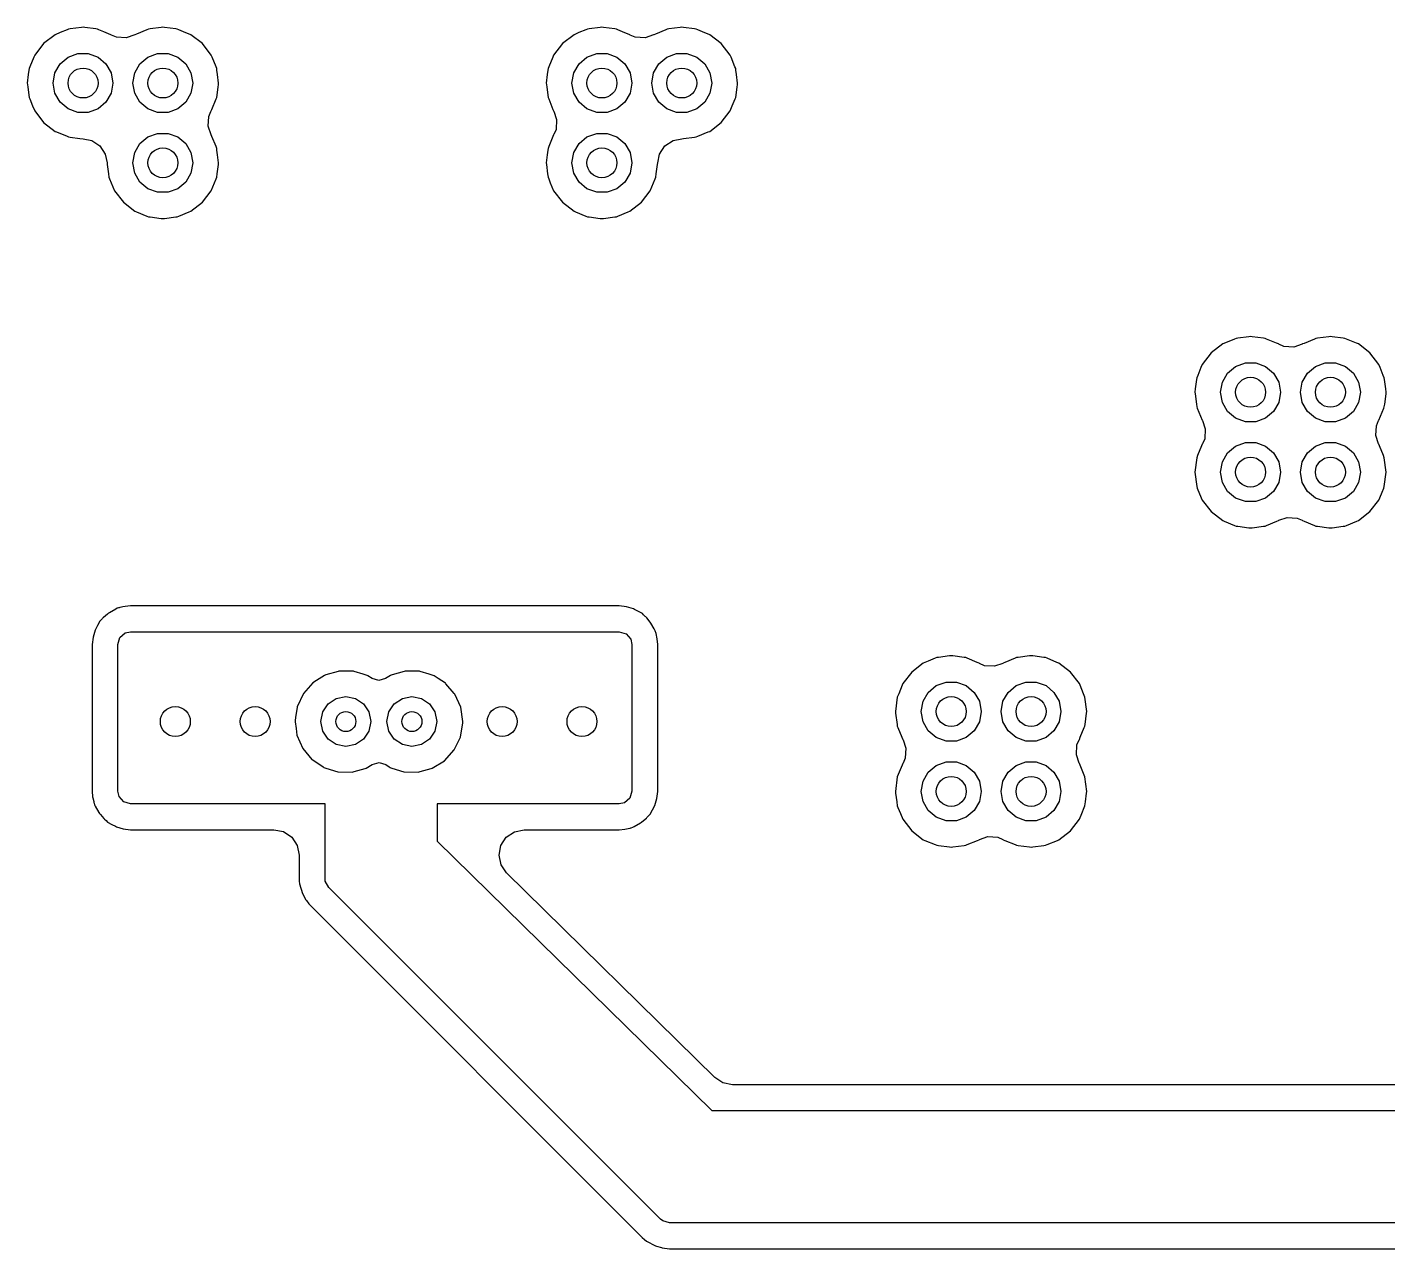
# Model space of a CAD drawing. Extents: x 0.99 to 4.24, y -7.27 to -4.02.
# Drawn here: x 1.86 to 2.397, y -5.129 to -4.647 of the extents above; entities that cross this region are included whole.
import ezdxf

# ---------------------------------------------------------------- set-up
doc = ezdxf.new("R2010")
doc.units = 0
doc.header["$MEASUREMENT"] = 0
doc.layers.add('BLACK', color=7, linetype='CONTINUOUS')

msp = doc.modelspace()

# ---------------------------------------------------------------- linework, layer by layer
at = {"layer": 'BLACK', "linetype": 'CONTINUOUS'}
for p, q in [((1.87559, -4.64827), (1.87283, -4.64942)), ((1.87619, -4.64802), (1.87559, -4.64827)), ((1.87559, -4.64827), (1.87559, -4.64827)), ((1.87684, -4.64794), (1.87619, -4.64802)), ((1.88124, -4.64736), (1.87684, -4.64794)), ((1.87684, -4.64794), (1.87684, -4.64794)), ((1.88189, -4.64727), (1.88124, -4.64736)), ((1.88254, -4.64736), (1.88189, -4.64727)), ((1.88694, -4.64794), (1.88254, -4.64736)), ((1.88759, -4.64802), (1.88694, -4.64794)), ((1.88694, -4.64794), (1.88694, -4.64794)), ((1.88819, -4.64827), (1.88759, -4.64802)), ((1.89005, -4.64904), (1.88819, -4.64827)), ((1.88819, -4.64827), (1.88819, -4.64827)), ((1.90708, -4.64827), (1.90298, -4.64997)), ((1.90769, -4.64802), (1.90708, -4.64827)), ((1.90708, -4.64827), (1.90708, -4.64827)), ((1.90833, -4.64794), (1.90769, -4.64802)), ((1.91274, -4.64736), (1.90833, -4.64794)), ((1.90833, -4.64794), (1.90833, -4.64794)), ((1.91339, -4.64727), (1.91274, -4.64736)), ((1.91403, -4.64736), (1.91339, -4.64727)), ((1.91844, -4.64794), (1.91403, -4.64736)), ((1.91908, -4.64802), (1.91844, -4.64794)), ((1.91844, -4.64794), (1.91844, -4.64794)), ((1.91969, -4.64827), (1.91908, -4.64802)), ((1.92155, -4.64904), (1.91969, -4.64827)), ((1.91969, -4.64827), (1.91969, -4.64827)), ((2.08031, -4.64827), (2.07755, -4.64942)), ((2.08092, -4.64802), (2.08031, -4.64827)), ((2.08031, -4.64827), (2.08031, -4.64827)), ((2.08156, -4.64794), (2.08092, -4.64802)), ((2.08597, -4.64736), (2.08156, -4.64794)), ((2.08156, -4.64794), (2.08156, -4.64794)), ((2.08661, -4.64727), (2.08597, -4.64736)), ((2.08726, -4.64736), (2.08661, -4.64727)), ((2.09167, -4.64794), (2.08726, -4.64736)), ((2.09231, -4.64802), (2.09167, -4.64794)), ((2.09167, -4.64794), (2.09167, -4.64794)), ((2.09292, -4.64827), (2.09231, -4.64802)), ((2.09478, -4.64904), (2.09292, -4.64827)), ((2.09292, -4.64827), (2.09292, -4.64827)), ((2.11181, -4.64827), (2.1077, -4.64997)), ((2.11241, -4.64802), (2.11181, -4.64827)), ((2.11181, -4.64827), (2.11181, -4.64827)), ((2.11306, -4.64794), (2.11241, -4.64802)), ((2.11746, -4.64736), (2.11306, -4.64794)), ((2.11306, -4.64794), (2.11306, -4.64794)), ((2.11811, -4.64727), (2.11746, -4.64736)), ((2.11876, -4.64736), (2.11811, -4.64727)), ((2.12316, -4.64794), (2.11876, -4.64736)), ((2.12381, -4.64802), (2.12316, -4.64794)), ((2.12316, -4.64794), (2.12316, -4.64794)), ((2.12441, -4.64827), (2.12381, -4.64802)), ((2.12627, -4.64904), (2.12441, -4.64827)), ((2.12441, -4.64827), (2.12441, -4.64827)), ((1.86632, -4.65372), (1.86282, -4.65828)), ((1.87088, -4.65022), (1.86632, -4.65372)), ((1.87283, -4.64942), (1.87088, -4.65022)), ((1.8929, -4.65022), (1.89005, -4.64904)), ((1.89307, -4.65035), (1.8929, -4.65022)), ((1.89506, -4.65118), (1.89307, -4.65035)), ((1.89894, -4.65143), (1.89506, -4.65118)), ((1.90228, -4.6503), (1.89894, -4.65143)), ((1.90238, -4.65022), (1.90228, -4.6503)), ((1.90298, -4.64997), (1.90238, -4.65022)), ((1.9244, -4.65022), (1.92155, -4.64904)), ((1.92896, -4.65372), (1.9244, -4.65022)), ((1.93245, -4.65828), (1.92896, -4.65372)), ((2.07104, -4.65372), (2.06755, -4.65828)), ((2.0756, -4.65022), (2.07104, -4.65372)), ((2.07755, -4.64942), (2.0756, -4.65022)), ((2.09762, -4.65022), (2.09478, -4.64904)), ((2.09779, -4.65035), (2.09762, -4.65022)), ((2.09978, -4.65118), (2.09779, -4.65035)), ((2.10366, -4.65143), (2.09978, -4.65118)), ((2.10701, -4.6503), (2.10366, -4.65143)), ((2.1071, -4.65022), (2.10701, -4.6503)), ((2.1077, -4.64997), (2.1071, -4.65022)), ((2.12912, -4.65022), (2.12627, -4.64904)), ((2.13368, -4.65372), (2.12912, -4.65022)), ((2.13718, -4.65828), (2.13368, -4.65372)), ((1.86247, -4.65913), (1.86091, -4.66289)), ((1.86282, -4.65828), (1.86247, -4.65913)), ((1.87284, -4.6617), (1.87598, -4.65906)), ((1.87598, -4.65906), (1.87984, -4.65766)), ((1.87984, -4.65766), (1.88394, -4.65766)), ((1.88394, -4.65766), (1.8878, -4.65906)), ((1.8878, -4.65906), (1.89094, -4.6617)), ((1.90434, -4.6617), (1.90748, -4.65906)), ((1.90748, -4.65906), (1.91133, -4.65766)), ((1.91133, -4.65766), (1.91544, -4.65766)), ((1.91544, -4.65766), (1.91929, -4.65906)), ((1.91929, -4.65906), (1.92243, -4.6617)), ((1.93281, -4.65913), (1.93245, -4.65828)), ((1.93436, -4.66289), (1.93281, -4.65913)), ((2.06719, -4.65913), (2.06564, -4.66289)), ((2.06755, -4.65828), (2.06719, -4.65913)), ((2.07757, -4.6617), (2.08071, -4.65906)), ((2.08071, -4.65906), (2.08456, -4.65766)), ((2.08456, -4.65766), (2.08867, -4.65766)), ((2.08867, -4.65766), (2.09252, -4.65906)), ((2.09252, -4.65906), (2.09566, -4.6617)), ((2.10906, -4.6617), (2.1122, -4.65906)), ((2.1122, -4.65906), (2.11606, -4.65766)), ((2.11606, -4.65766), (2.12016, -4.65766)), ((2.12016, -4.65766), (2.12402, -4.65906)), ((2.12402, -4.65906), (2.12716, -4.6617)), ((2.13753, -4.65913), (2.13718, -4.65828)), ((2.13909, -4.66289), (2.13753, -4.65913)), ((1.86054, -4.66424), (1.86031, -4.66598)), ((1.86062, -4.66359), (1.86054, -4.66424)), ((1.86054, -4.66424), (1.86054, -4.66424)), ((1.86091, -4.66289), (1.86062, -4.66359)), ((1.87079, -4.66525), (1.87284, -4.6617)), ((1.89094, -4.6617), (1.89299, -4.66525)), ((1.90229, -4.66525), (1.90434, -4.6617)), ((1.92243, -4.6617), (1.92448, -4.66525)), ((1.93465, -4.66359), (1.93436, -4.66289)), ((1.93474, -4.66424), (1.93465, -4.66359)), ((1.93497, -4.66598), (1.93474, -4.66424)), ((1.93474, -4.66424), (1.93474, -4.66424)), ((2.06526, -4.66424), (2.06503, -4.66598)), ((2.06535, -4.66359), (2.06526, -4.66424)), ((2.06526, -4.66424), (2.06526, -4.66424)), ((2.06564, -4.66289), (2.06535, -4.66359)), ((2.07552, -4.66525), (2.07757, -4.6617)), ((2.09566, -4.6617), (2.09771, -4.66525)), ((2.10701, -4.66525), (2.10906, -4.6617)), ((2.12716, -4.6617), (2.12921, -4.66525)), ((2.13938, -4.66359), (2.13909, -4.66289)), ((2.13946, -4.66424), (2.13938, -4.66359)), ((2.13969, -4.66598), (2.13946, -4.66424)), ((2.13946, -4.66424), (2.13946, -4.66424)), ((1.86031, -4.66598), (1.85987, -4.66929)), ((1.85987, -4.66929), (1.85996, -4.66994)), ((1.85996, -4.66994), (1.86009, -4.67094)), ((1.87008, -4.66929), (1.87079, -4.66525)), ((1.87079, -4.67333), (1.87008, -4.66929)), ((1.89299, -4.66525), (1.8937, -4.66929)), ((1.8937, -4.66929), (1.89299, -4.67333)), ((1.90157, -4.66929), (1.90229, -4.66525)), ((1.90229, -4.67333), (1.90157, -4.66929)), ((1.92448, -4.66525), (1.9252, -4.66929)), ((1.9252, -4.66929), (1.92448, -4.67333)), ((1.9354, -4.66929), (1.93497, -4.66598)), ((1.93519, -4.67094), (1.93532, -4.66994)), ((1.93532, -4.66994), (1.9354, -4.66929)), ((2.06503, -4.66598), (2.0646, -4.66929)), ((2.0646, -4.66929), (2.06468, -4.66994)), ((2.06468, -4.66994), (2.06481, -4.67094)), ((2.0748, -4.66929), (2.07552, -4.66525)), ((2.07552, -4.67333), (2.0748, -4.66929)), ((2.09771, -4.66525), (2.09843, -4.66929)), ((2.09843, -4.66929), (2.09771, -4.67333)), ((2.1063, -4.66929), (2.10701, -4.66525)), ((2.10701, -4.67333), (2.1063, -4.66929)), ((2.12921, -4.66525), (2.12992, -4.66929)), ((2.12992, -4.66929), (2.12921, -4.67333)), ((2.14013, -4.66929), (2.13969, -4.66598)), ((2.13991, -4.67094), (2.14004, -4.66994)), ((2.14004, -4.66994), (2.14013, -4.66929)), ((1.86009, -4.67094), (1.86062, -4.67499)), ((1.86062, -4.67499), (1.86087, -4.67559)), ((1.87284, -4.67688), (1.87079, -4.67333)), ((1.89299, -4.67333), (1.89094, -4.67688)), ((1.90434, -4.67688), (1.90229, -4.67333)), ((1.92448, -4.67333), (1.92243, -4.67688)), ((1.9344, -4.67559), (1.93465, -4.67499)), ((1.93465, -4.67499), (1.93519, -4.67094)), ((2.06481, -4.67094), (2.06535, -4.67499)), ((2.06535, -4.67499), (2.0656, -4.67559)), ((2.07757, -4.67688), (2.07552, -4.67333)), ((2.09771, -4.67333), (2.09566, -4.67688)), ((2.10906, -4.67688), (2.10701, -4.67333)), ((2.12921, -4.67333), (2.12716, -4.67688)), ((2.13913, -4.67559), (2.13938, -4.67499)), ((2.13938, -4.67499), (2.13991, -4.67094)), ((1.86087, -4.67559), (1.86087, -4.67559)), ((1.86087, -4.67559), (1.86201, -4.67835)), ((1.86201, -4.67835), (1.86282, -4.6803)), ((1.86282, -4.6803), (1.86632, -4.68486)), ((1.87598, -4.67952), (1.87284, -4.67688)), ((1.87984, -4.68092), (1.87598, -4.67952)), ((1.8878, -4.67952), (1.88394, -4.68092)), ((1.89094, -4.67688), (1.8878, -4.67952)), ((1.90748, -4.67952), (1.90434, -4.67688)), ((1.91133, -4.68092), (1.90748, -4.67952)), ((1.91929, -4.67952), (1.91544, -4.68092)), ((1.92243, -4.67688), (1.91929, -4.67952)), ((1.9315, -4.68246), (1.93233, -4.68047)), ((1.93233, -4.68047), (1.93245, -4.6803)), ((1.93245, -4.6803), (1.9327, -4.6797)), ((1.9327, -4.6797), (1.9344, -4.67559)), ((1.9344, -4.67559), (1.9344, -4.67559)), ((2.0656, -4.67559), (2.0656, -4.67559)), ((2.0656, -4.67559), (2.0673, -4.6797)), ((2.0673, -4.6797), (2.06755, -4.6803)), ((2.06755, -4.6803), (2.06762, -4.6804)), ((2.06762, -4.6804), (2.06875, -4.68374)), ((2.08071, -4.67952), (2.07757, -4.67688)), ((2.08456, -4.68092), (2.08071, -4.67952)), ((2.09252, -4.67952), (2.08867, -4.68092)), ((2.09566, -4.67688), (2.09252, -4.67952)), ((2.1122, -4.67952), (2.10906, -4.67688)), ((2.11606, -4.68092), (2.1122, -4.67952)), ((2.12402, -4.67952), (2.12016, -4.68092)), ((2.12716, -4.67688), (2.12402, -4.67952)), ((2.13368, -4.68486), (2.13718, -4.6803)), ((2.13718, -4.6803), (2.13799, -4.67835)), ((2.13799, -4.67835), (2.13913, -4.67559)), ((2.13913, -4.67559), (2.13913, -4.67559)), ((1.86632, -4.68486), (1.87088, -4.68836)), ((1.88394, -4.68092), (1.87984, -4.68092)), ((1.91544, -4.68092), (1.91133, -4.68092)), ((1.93125, -4.68634), (1.9315, -4.68246)), ((2.06875, -4.68374), (2.0685, -4.68762)), ((2.08867, -4.68092), (2.08456, -4.68092)), ((2.12016, -4.68092), (2.11606, -4.68092)), ((2.12912, -4.68836), (2.13368, -4.68486)), ((1.87088, -4.68836), (1.87148, -4.68861)), ((1.87148, -4.68861), (1.87559, -4.69031)), ((1.87559, -4.69031), (1.87559, -4.69031)), ((1.87559, -4.69031), (1.87619, -4.69056)), ((1.87619, -4.69056), (1.87684, -4.69065)), ((1.87684, -4.69065), (1.87684, -4.69065)), ((1.87684, -4.69065), (1.88061, -4.69114)), ((1.88061, -4.69114), (1.88189, -4.69131)), ((1.88189, -4.69131), (1.88191, -4.69131)), ((1.88191, -4.69131), (1.8853, -4.69198)), ((1.90434, -4.6932), (1.90748, -4.69056)), ((1.90748, -4.69056), (1.91133, -4.68916)), ((1.91133, -4.68916), (1.91544, -4.68916)), ((1.91544, -4.68916), (1.91929, -4.69056)), ((1.91929, -4.69056), (1.92243, -4.6932)), ((1.93238, -4.68968), (1.93125, -4.68634)), ((1.93245, -4.68978), (1.93238, -4.68968)), ((1.9327, -4.69038), (1.93245, -4.68978)), ((1.93436, -4.69437), (1.9327, -4.69038)), ((1.9327, -4.69038), (1.9327, -4.69038)), ((2.0673, -4.69038), (2.06564, -4.69437)), ((2.06755, -4.68978), (2.0673, -4.69038)), ((2.0673, -4.69038), (2.0673, -4.69038)), ((2.06767, -4.68961), (2.06755, -4.68978)), ((2.0685, -4.68762), (2.06767, -4.68961)), ((2.07757, -4.6932), (2.08071, -4.69056)), ((2.08071, -4.69056), (2.08456, -4.68916)), ((2.08456, -4.68916), (2.08867, -4.68916)), ((2.08867, -4.68916), (2.09252, -4.69056)), ((2.09252, -4.69056), (2.09566, -4.6932)), ((2.1147, -4.69198), (2.11809, -4.69131)), ((2.11809, -4.69131), (2.11811, -4.69131)), ((2.11811, -4.69131), (2.11876, -4.69123)), ((2.11876, -4.69123), (2.12316, -4.69065)), ((2.12316, -4.69065), (2.12381, -4.69056)), ((2.12316, -4.69065), (2.12316, -4.69065)), ((2.12381, -4.69056), (2.12441, -4.69031)), ((2.12441, -4.69031), (2.12852, -4.68861)), ((2.12441, -4.69031), (2.12441, -4.69031)), ((2.12852, -4.68861), (2.12912, -4.68836)), ((1.8853, -4.69198), (1.88853, -4.69414)), ((1.88853, -4.69414), (1.89069, -4.69737)), ((1.90157, -4.70079), (1.90229, -4.69675)), ((1.90229, -4.69675), (1.90434, -4.6932)), ((1.92243, -4.6932), (1.92448, -4.69675)), ((1.92448, -4.69675), (1.9252, -4.70079)), ((1.93465, -4.69509), (1.93436, -4.69437)), ((1.93474, -4.69574), (1.93465, -4.69509)), ((1.93474, -4.69574), (1.93474, -4.69574)), ((1.93499, -4.69765), (1.93474, -4.69574)), ((2.06526, -4.69574), (2.06501, -4.69765)), ((2.06535, -4.69509), (2.06526, -4.69574)), ((2.06526, -4.69574), (2.06526, -4.69574)), ((2.06564, -4.69437), (2.06535, -4.69509)), ((2.0748, -4.70079), (2.07552, -4.69675)), ((2.07552, -4.69675), (2.07757, -4.6932)), ((2.09566, -4.6932), (2.09771, -4.69675)), ((2.09771, -4.69675), (2.09843, -4.70079)), ((2.10931, -4.69737), (2.11147, -4.69414)), ((2.11147, -4.69414), (2.1147, -4.69198)), ((1.89069, -4.69737), (1.89137, -4.70077)), ((1.89137, -4.70077), (1.89137, -4.70079)), ((1.89137, -4.70079), (1.89145, -4.70143)), ((1.89145, -4.70143), (1.89194, -4.70511)), ((1.90229, -4.70483), (1.90157, -4.70079)), ((1.9252, -4.70079), (1.92448, -4.70483)), ((1.93484, -4.70511), (1.93532, -4.70143)), ((1.9354, -4.70079), (1.93499, -4.69765)), ((1.93532, -4.70143), (1.9354, -4.70079)), ((2.06501, -4.69765), (2.0646, -4.70079)), ((2.0646, -4.70079), (2.06468, -4.70143)), ((2.06468, -4.70143), (2.06516, -4.70511)), ((2.07552, -4.70483), (2.0748, -4.70079)), ((2.09843, -4.70079), (2.09771, -4.70483)), ((2.10806, -4.70511), (2.10855, -4.70143)), ((2.10855, -4.70143), (2.10863, -4.70079)), ((2.10863, -4.70077), (2.10931, -4.69737)), ((2.10863, -4.70079), (2.10863, -4.70077)), ((1.89194, -4.70511), (1.89212, -4.70649)), ((1.89212, -4.70649), (1.89237, -4.70709)), ((1.89237, -4.70709), (1.89237, -4.70709)), ((1.89237, -4.70709), (1.89302, -4.70866)), ((1.90434, -4.70838), (1.90229, -4.70483)), ((1.92448, -4.70483), (1.92243, -4.70838)), ((1.93375, -4.70866), (1.9344, -4.70709)), ((1.9344, -4.70709), (1.93465, -4.70649)), ((1.9344, -4.70709), (1.9344, -4.70709)), ((1.93465, -4.70649), (1.93484, -4.70511)), ((2.06516, -4.70511), (2.06535, -4.70649)), ((2.06535, -4.70649), (2.0656, -4.70709)), ((2.0656, -4.70709), (2.0656, -4.70709)), ((2.0656, -4.70709), (2.06625, -4.70866)), ((2.07757, -4.70838), (2.07552, -4.70483)), ((2.09771, -4.70483), (2.09566, -4.70838)), ((2.10698, -4.70866), (2.10763, -4.70709)), ((2.10763, -4.70709), (2.10788, -4.70649)), ((2.10763, -4.70709), (2.10763, -4.70709)), ((2.10788, -4.70649), (2.10806, -4.70511)), ((1.89302, -4.70866), (1.89432, -4.7118)), ((1.89432, -4.7118), (1.89782, -4.71636)), ((1.90748, -4.71102), (1.90434, -4.70838)), ((1.91133, -4.71242), (1.90748, -4.71102)), ((1.91544, -4.71242), (1.91133, -4.71242)), ((1.91929, -4.71102), (1.91544, -4.71242)), ((1.92243, -4.70838), (1.91929, -4.71102)), ((1.92896, -4.71636), (1.93245, -4.7118)), ((1.93245, -4.7118), (1.93375, -4.70866)), ((2.06625, -4.70866), (2.06755, -4.7118)), ((2.06755, -4.7118), (2.07104, -4.71636)), ((2.08071, -4.71102), (2.07757, -4.70838)), ((2.08456, -4.71242), (2.08071, -4.71102)), ((2.08867, -4.71242), (2.08456, -4.71242)), ((2.09252, -4.71102), (2.08867, -4.71242)), ((2.09566, -4.70838), (2.09252, -4.71102)), ((2.10218, -4.71636), (2.10568, -4.7118)), ((2.10568, -4.7118), (2.10698, -4.70866)), ((1.89782, -4.71636), (1.90238, -4.71986)), ((1.9244, -4.71986), (1.92896, -4.71636)), ((2.07104, -4.71636), (2.0756, -4.71986)), ((2.09762, -4.71986), (2.10218, -4.71636)), ((1.90238, -4.71986), (1.90298, -4.72011)), ((1.90298, -4.72011), (1.90708, -4.72181)), ((1.90708, -4.72181), (1.90708, -4.72181)), ((1.90708, -4.72181), (1.90769, -4.72206)), ((1.90769, -4.72206), (1.90833, -4.72214)), ((1.90833, -4.72214), (1.90833, -4.72214)), ((1.90833, -4.72214), (1.91274, -4.72272)), ((1.91274, -4.72272), (1.91339, -4.72281)), ((1.91339, -4.72281), (1.91403, -4.72272)), ((1.91403, -4.72272), (1.91844, -4.72214)), ((1.91844, -4.72214), (1.91908, -4.72206)), ((1.91844, -4.72214), (1.91844, -4.72214)), ((1.91908, -4.72206), (1.91969, -4.72181)), ((1.91969, -4.72181), (1.92379, -4.72011)), ((1.91969, -4.72181), (1.91969, -4.72181)), ((1.92379, -4.72011), (1.9244, -4.71986)), ((2.0756, -4.71986), (2.07621, -4.72011)), ((2.07621, -4.72011), (2.08031, -4.72181)), ((2.08031, -4.72181), (2.08031, -4.72181)), ((2.08031, -4.72181), (2.08092, -4.72206)), ((2.08092, -4.72206), (2.08156, -4.72214)), ((2.08156, -4.72214), (2.08156, -4.72214)), ((2.08156, -4.72214), (2.08597, -4.72272)), ((2.08597, -4.72272), (2.08661, -4.72281)), ((2.08661, -4.72281), (2.08726, -4.72272)), ((2.08726, -4.72272), (2.09167, -4.72214)), ((2.09167, -4.72214), (2.09231, -4.72206)), ((2.09167, -4.72214), (2.09167, -4.72214)), ((2.09231, -4.72206), (2.09292, -4.72181)), ((2.09292, -4.72181), (2.09702, -4.72011)), ((2.09292, -4.72181), (2.09292, -4.72181)), ((2.09702, -4.72011), (2.09762, -4.71986)), ((2.33526, -4.77072), (2.33151, -4.77227)), ((2.33622, -4.77032), (2.33526, -4.77072)), ((2.33682, -4.77007), (2.33622, -4.77032)), ((2.33622, -4.77032), (2.33622, -4.77032)), ((2.33747, -4.76998), (2.33682, -4.77007)), ((2.34187, -4.7694), (2.33747, -4.76998)), ((2.33747, -4.76998), (2.33747, -4.76998)), ((2.34252, -4.76932), (2.34187, -4.7694)), ((2.34317, -4.7694), (2.34252, -4.76932)), ((2.34757, -4.76998), (2.34317, -4.7694)), ((2.34822, -4.77007), (2.34757, -4.76998)), ((2.34757, -4.76998), (2.34757, -4.76998)), ((2.34882, -4.77032), (2.34822, -4.77007)), ((2.3528, -4.77197), (2.34882, -4.77032)), ((2.34882, -4.77032), (2.34882, -4.77032)), ((2.36771, -4.77032), (2.36361, -4.77202)), ((2.36832, -4.77007), (2.36771, -4.77032)), ((2.36771, -4.77032), (2.36771, -4.77032)), ((2.36896, -4.76998), (2.36832, -4.77007)), ((2.37337, -4.7694), (2.36896, -4.76998)), ((2.36896, -4.76998), (2.36896, -4.76998)), ((2.37402, -4.76932), (2.37337, -4.7694)), ((2.37466, -4.7694), (2.37402, -4.76932)), ((2.37907, -4.76998), (2.37466, -4.7694)), ((2.37971, -4.77007), (2.37907, -4.76998)), ((2.37907, -4.76998), (2.37907, -4.76998)), ((2.38032, -4.77032), (2.37971, -4.77007)), ((2.3843, -4.77197), (2.38032, -4.77032)), ((2.38032, -4.77032), (2.38032, -4.77032)), ((2.32695, -4.77577), (2.32345, -4.78033)), ((2.33151, -4.77227), (2.32695, -4.77577)), ((2.35353, -4.77227), (2.3528, -4.77197)), ((2.3537, -4.7724), (2.35353, -4.77227)), ((2.35569, -4.77322), (2.3537, -4.7724)), ((2.35957, -4.77348), (2.35569, -4.77322)), ((2.36291, -4.77234), (2.35957, -4.77348)), ((2.36301, -4.77227), (2.36291, -4.77234)), ((2.36361, -4.77202), (2.36301, -4.77227)), ((2.38503, -4.77227), (2.3843, -4.77197)), ((2.38959, -4.77577), (2.38503, -4.77227)), ((2.39308, -4.78033), (2.38959, -4.77577)), ((2.32293, -4.78159), (2.32165, -4.78467)), ((2.32345, -4.78033), (2.32293, -4.78159)), ((2.33347, -4.78375), (2.33661, -4.78111)), ((2.33661, -4.78111), (2.34047, -4.77971)), ((2.34047, -4.77971), (2.34457, -4.77971)), ((2.34457, -4.77971), (2.34843, -4.78111)), ((2.34843, -4.78111), (2.35157, -4.78375)), ((2.36497, -4.78375), (2.36811, -4.78111)), ((2.36811, -4.78111), (2.37196, -4.77971)), ((2.37196, -4.77971), (2.37607, -4.77971)), ((2.37607, -4.77971), (2.37992, -4.78111)), ((2.37992, -4.78111), (2.38306, -4.78375)), ((2.39361, -4.78159), (2.39308, -4.78033)), ((2.39488, -4.78467), (2.39361, -4.78159)), ((2.32117, -4.78629), (2.32068, -4.79)), ((2.32125, -4.78564), (2.32117, -4.78629)), ((2.32117, -4.78629), (2.32117, -4.78629)), ((2.32165, -4.78467), (2.32125, -4.78564)), ((2.33071, -4.79134), (2.33142, -4.7873)), ((2.33142, -4.7873), (2.33347, -4.78375)), ((2.35157, -4.78375), (2.35362, -4.7873)), ((2.35362, -4.7873), (2.35433, -4.79134)), ((2.3622, -4.79134), (2.36292, -4.7873)), ((2.36292, -4.7873), (2.36497, -4.78375)), ((2.38306, -4.78375), (2.38511, -4.7873)), ((2.38511, -4.7873), (2.38583, -4.79134)), ((2.39528, -4.78564), (2.39488, -4.78467)), ((2.39537, -4.78629), (2.39528, -4.78564)), ((2.39586, -4.79), (2.39537, -4.78629)), ((2.39537, -4.78629), (2.39537, -4.78629)), ((2.32068, -4.79), (2.3205, -4.79134)), ((2.3205, -4.79134), (2.32059, -4.79199)), ((2.32059, -4.79199), (2.32112, -4.79604)), ((2.33142, -4.79538), (2.33071, -4.79134)), ((2.35433, -4.79134), (2.35362, -4.79538)), ((2.36292, -4.79538), (2.3622, -4.79134)), ((2.38583, -4.79134), (2.38511, -4.79538)), ((2.39542, -4.79604), (2.39595, -4.79199)), ((2.39603, -4.79134), (2.39586, -4.79)), ((2.39595, -4.79199), (2.39603, -4.79134)), ((2.32112, -4.79604), (2.32125, -4.79704)), ((2.32125, -4.79704), (2.3215, -4.79764)), ((2.3215, -4.79764), (2.3215, -4.79764)), ((2.3215, -4.79764), (2.3228, -4.80078)), ((2.33347, -4.79893), (2.33142, -4.79538)), ((2.35362, -4.79538), (2.35157, -4.79893)), ((2.36497, -4.79893), (2.36292, -4.79538)), ((2.38511, -4.79538), (2.38306, -4.79893)), ((2.39373, -4.80078), (2.39503, -4.79764)), ((2.39503, -4.79764), (2.39528, -4.79704)), ((2.39503, -4.79764), (2.39503, -4.79764)), ((2.39528, -4.79704), (2.39542, -4.79604)), ((2.3228, -4.80078), (2.32345, -4.80235)), ((2.32345, -4.80235), (2.32352, -4.80244)), ((2.32352, -4.80244), (2.32466, -4.80579)), ((2.33661, -4.80157), (2.33347, -4.79893)), ((2.34047, -4.80297), (2.33661, -4.80157)), ((2.34457, -4.80297), (2.34047, -4.80297)), ((2.34843, -4.80157), (2.34457, -4.80297)), ((2.35157, -4.79893), (2.34843, -4.80157)), ((2.36811, -4.80157), (2.36497, -4.79893)), ((2.37196, -4.80297), (2.36811, -4.80157)), ((2.37607, -4.80297), (2.37196, -4.80297)), ((2.37992, -4.80157), (2.37607, -4.80297)), ((2.38306, -4.79893), (2.37992, -4.80157)), ((2.39213, -4.80451), (2.39296, -4.80251)), ((2.39296, -4.80251), (2.39308, -4.80235)), ((2.39308, -4.80235), (2.39373, -4.80078)), ((2.32466, -4.80579), (2.3244, -4.80966)), ((2.39188, -4.80839), (2.39213, -4.80451)), ((2.39301, -4.81173), (2.39188, -4.80839)), ((2.3232, -4.81243), (2.32161, -4.81626)), ((2.32345, -4.81183), (2.3232, -4.81243)), ((2.3232, -4.81243), (2.3232, -4.81243)), ((2.32358, -4.81166), (2.32345, -4.81183)), ((2.3244, -4.80966), (2.32358, -4.81166)), ((2.33347, -4.81524), (2.33661, -4.81261)), ((2.33661, -4.81261), (2.34047, -4.8112)), ((2.34047, -4.8112), (2.34457, -4.8112)), ((2.34457, -4.8112), (2.34843, -4.81261)), ((2.34843, -4.81261), (2.35157, -4.81524)), ((2.36497, -4.81524), (2.36811, -4.81261)), ((2.36811, -4.81261), (2.37196, -4.8112)), ((2.37196, -4.8112), (2.37607, -4.8112)), ((2.37607, -4.8112), (2.37992, -4.81261)), ((2.37992, -4.81261), (2.38306, -4.81524)), ((2.39308, -4.81183), (2.39301, -4.81173)), ((2.39333, -4.81243), (2.39308, -4.81183)), ((2.39492, -4.81626), (2.39333, -4.81243)), ((2.39333, -4.81243), (2.39333, -4.81243)), ((2.32125, -4.81714), (2.3205, -4.82283)), ((2.32161, -4.81626), (2.32125, -4.81714)), ((2.33071, -4.82283), (2.33142, -4.8188)), ((2.33142, -4.8188), (2.33347, -4.81524)), ((2.35157, -4.81524), (2.35362, -4.8188)), ((2.35362, -4.8188), (2.35433, -4.82283)), ((2.3622, -4.82283), (2.36292, -4.8188)), ((2.36292, -4.8188), (2.36497, -4.81524)), ((2.38306, -4.81524), (2.38511, -4.8188)), ((2.38511, -4.8188), (2.38583, -4.82283)), ((2.39528, -4.81714), (2.39492, -4.81626)), ((2.39603, -4.82283), (2.39528, -4.81714)), ((2.3205, -4.82283), (2.32125, -4.82853)), ((2.33142, -4.82687), (2.33071, -4.82283)), ((2.35433, -4.82283), (2.35362, -4.82687)), ((2.36292, -4.82687), (2.3622, -4.82283)), ((2.38583, -4.82283), (2.38511, -4.82687)), ((2.39528, -4.82853), (2.39603, -4.82283)), ((2.32125, -4.82853), (2.3215, -4.82914)), ((2.3215, -4.82914), (2.3215, -4.82914)), ((2.3215, -4.82914), (2.32242, -4.83136)), ((2.33347, -4.83043), (2.33142, -4.82687)), ((2.33661, -4.83306), (2.33347, -4.83043)), ((2.35157, -4.83043), (2.34843, -4.83306)), ((2.35362, -4.82687), (2.35157, -4.83043)), ((2.36497, -4.83043), (2.36292, -4.82687)), ((2.36811, -4.83306), (2.36497, -4.83043)), ((2.38306, -4.83043), (2.37992, -4.83306)), ((2.38511, -4.82687), (2.38306, -4.83043)), ((2.39412, -4.83136), (2.39438, -4.83071)), ((2.39438, -4.83071), (2.39503, -4.82914)), ((2.39503, -4.82914), (2.39528, -4.82853)), ((2.39503, -4.82914), (2.39503, -4.82914)), ((2.32242, -4.83136), (2.32345, -4.83384)), ((2.32345, -4.83384), (2.32695, -4.8384)), ((2.34047, -4.83447), (2.33661, -4.83306)), ((2.34457, -4.83447), (2.34047, -4.83447)), ((2.34843, -4.83306), (2.34457, -4.83447)), ((2.37196, -4.83447), (2.36811, -4.83306)), ((2.37607, -4.83447), (2.37196, -4.83447)), ((2.37992, -4.83306), (2.37607, -4.83447)), ((2.38959, -4.8384), (2.39308, -4.83384)), ((2.39308, -4.83384), (2.39412, -4.83136)), ((2.32695, -4.8384), (2.33151, -4.8419)), ((2.35362, -4.84183), (2.35697, -4.8407)), ((2.35697, -4.8407), (2.36085, -4.84095)), ((2.36085, -4.84095), (2.36284, -4.84178)), ((2.38503, -4.8419), (2.38959, -4.8384)), ((2.33151, -4.8419), (2.33211, -4.84215)), ((2.33211, -4.84215), (2.33622, -4.84385)), ((2.33622, -4.84385), (2.33622, -4.84385)), ((2.33622, -4.84385), (2.33682, -4.8441)), ((2.33682, -4.8441), (2.33747, -4.84419)), ((2.33747, -4.84419), (2.33747, -4.84419)), ((2.33747, -4.84419), (2.34187, -4.84477)), ((2.34187, -4.84477), (2.34252, -4.84485)), ((2.34252, -4.84485), (2.34317, -4.84477)), ((2.34317, -4.84477), (2.34757, -4.84419)), ((2.34757, -4.84419), (2.34822, -4.8441)), ((2.34757, -4.84419), (2.34757, -4.84419)), ((2.34822, -4.8441), (2.34882, -4.84385)), ((2.34882, -4.84385), (2.35293, -4.84215)), ((2.34882, -4.84385), (2.34882, -4.84385)), ((2.35293, -4.84215), (2.35353, -4.8419)), ((2.35353, -4.8419), (2.35362, -4.84183)), ((2.36284, -4.84178), (2.36301, -4.8419)), ((2.36301, -4.8419), (2.36361, -4.84215)), ((2.36361, -4.84215), (2.36771, -4.84385)), ((2.36771, -4.84385), (2.36771, -4.84385)), ((2.36771, -4.84385), (2.36832, -4.8441)), ((2.36832, -4.8441), (2.36896, -4.84419)), ((2.36896, -4.84419), (2.36896, -4.84419)), ((2.36896, -4.84419), (2.37337, -4.84477)), ((2.37337, -4.84477), (2.37402, -4.84485)), ((2.37402, -4.84485), (2.37466, -4.84477)), ((2.37466, -4.84477), (2.37907, -4.84419)), ((2.37907, -4.84419), (2.37971, -4.8441)), ((2.37907, -4.84419), (2.37907, -4.84419)), ((2.37971, -4.8441), (2.38032, -4.84385)), ((2.38032, -4.84385), (2.38442, -4.84215)), ((2.38032, -4.84385), (2.38032, -4.84385)), ((2.38442, -4.84215), (2.38503, -4.8419)), ((1.89151, -4.87887), (1.88993, -4.88024)), ((1.89188, -4.87855), (1.89151, -4.87887)), ((1.8923, -4.87831), (1.89188, -4.87855)), ((1.8948, -4.87689), (1.8923, -4.87831)), ((1.8923, -4.87831), (1.8923, -4.87831)), ((1.89534, -4.87658), (1.8948, -4.87689)), ((1.8948, -4.87689), (1.8948, -4.87689)), ((1.89594, -4.87642), (1.89534, -4.87658)), ((1.89609, -4.87638), (1.89594, -4.87642)), ((1.89594, -4.87642), (1.89594, -4.87642)), ((1.8964, -4.87629), (1.89609, -4.87638)), ((1.89653, -4.87626), (1.8964, -4.87629)), ((1.89759, -4.87603), (1.89653, -4.87626)), ((1.89653, -4.87626), (1.89653, -4.87626)), ((1.89846, -4.87584), (1.89759, -4.87603)), ((1.90063, -4.87561), (1.89846, -4.87584)), ((2.09346, -4.87561), (1.90063, -4.87561)), ((2.09634, -4.87602), (2.09346, -4.87561)), ((2.09902, -4.87681), (2.09634, -4.87602)), ((2.09946, -4.87704), (2.09902, -4.87681)), ((2.1008, -4.87774), (2.09946, -4.87704)), ((2.09946, -4.87704), (2.09946, -4.87704)), ((2.10256, -4.87866), (2.1008, -4.87774)), ((2.10307, -4.87915), (2.10256, -4.87866)), ((2.10371, -4.87977), (2.10307, -4.87915)), ((2.10307, -4.87915), (2.10307, -4.87915)), ((1.88763, -4.88335), (1.88694, -4.88467)), ((1.8885, -4.88169), (1.88763, -4.88335)), ((1.88941, -4.88076), (1.8885, -4.88169)), ((1.88961, -4.88054), (1.88941, -4.88076)), ((1.88977, -4.88038), (1.88961, -4.88054)), ((1.88961, -4.88054), (1.88961, -4.88054)), ((1.88993, -4.88024), (1.88977, -4.88038)), ((1.88993, -4.88024), (1.88993, -4.88024)), ((2.10387, -4.87992), (2.10371, -4.87977)), ((2.10371, -4.87977), (2.10371, -4.87977)), ((2.10401, -4.88009), (2.10387, -4.87992)), ((2.10427, -4.88038), (2.10401, -4.88009)), ((2.10401, -4.88009), (2.10401, -4.88009)), ((2.1057, -4.88204), (2.10427, -4.88038)), ((2.10594, -4.88246), (2.1057, -4.88204)), ((2.10717, -4.88462), (2.10594, -4.88246)), ((2.10594, -4.88246), (2.10594, -4.88246)), ((2.10767, -4.8855), (2.10717, -4.88462)), ((1.88587, -4.88791), (1.88545, -4.89079)), ((1.88665, -4.88523), (1.88587, -4.88791)), ((1.88694, -4.88467), (1.88665, -4.88523)), ((1.89567, -4.89079), (1.89646, -4.88811)), ((1.89646, -4.88811), (1.89857, -4.88628)), ((1.89857, -4.88628), (1.90063, -4.88583)), ((1.90063, -4.88583), (2.09346, -4.88583)), ((2.09346, -4.88583), (2.09615, -4.88661)), ((2.09615, -4.88661), (2.09798, -4.88873)), ((2.09798, -4.88873), (2.09843, -4.89079)), ((2.10796, -4.88656), (2.10767, -4.8855)), ((2.10841, -4.88862), (2.10796, -4.88656)), ((2.10864, -4.89079), (2.10841, -4.88862)), ((1.88545, -4.89079), (1.88545, -4.94878)), ((1.89567, -4.94878), (1.89567, -4.89079)), ((2.09843, -4.89079), (2.09843, -4.94878)), ((2.10864, -4.94878), (2.10864, -4.89079)), ((2.22441, -4.8953), (2.22376, -4.89539)), ((2.22506, -4.89539), (2.22441, -4.8953)), ((2.25591, -4.8953), (2.25526, -4.89539)), ((2.25655, -4.89539), (2.25591, -4.8953)), ((2.2134, -4.89825), (2.20884, -4.90175)), ((2.21535, -4.89745), (2.2134, -4.89825)), ((2.21811, -4.8963), (2.21535, -4.89745)), ((2.21871, -4.89605), (2.21811, -4.8963)), ((2.21811, -4.8963), (2.21811, -4.8963)), ((2.21936, -4.89597), (2.21871, -4.89605)), ((2.22376, -4.89539), (2.21936, -4.89597)), ((2.21936, -4.89597), (2.21936, -4.89597)), ((2.22946, -4.89597), (2.22506, -4.89539)), ((2.23011, -4.89605), (2.22946, -4.89597)), ((2.22946, -4.89597), (2.22946, -4.89597)), ((2.23071, -4.8963), (2.23011, -4.89605)), ((2.23459, -4.89791), (2.23071, -4.8963)), ((2.23071, -4.8963), (2.23071, -4.8963)), ((2.23542, -4.89825), (2.23459, -4.89791)), ((2.23559, -4.89838), (2.23542, -4.89825)), ((2.23758, -4.89921), (2.23559, -4.89838)), ((2.24146, -4.89946), (2.23758, -4.89921)), ((2.2448, -4.89833), (2.24146, -4.89946)), ((2.2449, -4.89825), (2.2448, -4.89833)), ((2.2455, -4.898), (2.2449, -4.89825)), ((2.2496, -4.8963), (2.2455, -4.898)), ((2.25021, -4.89605), (2.2496, -4.8963)), ((2.2496, -4.8963), (2.2496, -4.8963)), ((2.25085, -4.89597), (2.25021, -4.89605)), ((2.25526, -4.89539), (2.25085, -4.89597)), ((2.25085, -4.89597), (2.25085, -4.89597)), ((2.26096, -4.89597), (2.25655, -4.89539)), ((2.2616, -4.89605), (2.26096, -4.89597)), ((2.26096, -4.89597), (2.26096, -4.89597)), ((2.26221, -4.8963), (2.2616, -4.89605)), ((2.26609, -4.89791), (2.26221, -4.8963)), ((2.26221, -4.8963), (2.26221, -4.8963)), ((2.26692, -4.89825), (2.26609, -4.89791)), ((2.27148, -4.90175), (2.26692, -4.89825)), ((1.97259, -4.90598), (1.96882, -4.91024)), ((1.974, -4.90509), (1.97259, -4.90598)), ((1.9771, -4.90313), (1.974, -4.90509)), ((1.9774, -4.90294), (1.9771, -4.90313)), ((1.9771, -4.90313), (1.9771, -4.90313)), ((1.97774, -4.90285), (1.9774, -4.90294)), ((1.98253, -4.90148), (1.97774, -4.90285)), ((1.97774, -4.90285), (1.97774, -4.90285)), ((1.98287, -4.90138), (1.98253, -4.90148)), ((1.98253, -4.90148), (1.98253, -4.90148)), ((1.98571, -4.9014), (1.98287, -4.90138)), ((1.9882, -4.90141), (1.98571, -4.9014)), ((1.98856, -4.90141), (1.9882, -4.90141)), ((1.9882, -4.90141), (1.9882, -4.90141)), ((1.9889, -4.90152), (1.98856, -4.90141)), ((1.99239, -4.90256), (1.9889, -4.90152)), ((1.9889, -4.90152), (1.9889, -4.90152)), ((1.99401, -4.90304), (1.99239, -4.90256)), ((1.9943, -4.90324), (1.99401, -4.90304)), ((1.99593, -4.90429), (1.9943, -4.90324)), ((1.9943, -4.90324), (1.9943, -4.90324)), ((1.99859, -4.90509), (1.99593, -4.90429)), ((2.00127, -4.90432), (1.99859, -4.90509)), ((2.00316, -4.90313), (2.00127, -4.90432)), ((2.00346, -4.90294), (2.00316, -4.90313)), ((2.00316, -4.90313), (2.00316, -4.90313)), ((2.0038, -4.90285), (2.00346, -4.90294)), ((2.00859, -4.90148), (2.0038, -4.90285)), ((2.0038, -4.90285), (2.0038, -4.90285)), ((2.00893, -4.90138), (2.00859, -4.90148)), ((2.00859, -4.90148), (2.00859, -4.90148)), ((2.01177, -4.9014), (2.00893, -4.90138)), ((2.01427, -4.90141), (2.01177, -4.9014)), ((2.01462, -4.90141), (2.01427, -4.90141)), ((2.01427, -4.90141), (2.01427, -4.90141)), ((2.01496, -4.90152), (2.01462, -4.90141)), ((2.01845, -4.90256), (2.01496, -4.90152)), ((2.01496, -4.90152), (2.01496, -4.90152)), ((2.02007, -4.90304), (2.01845, -4.90256)), ((2.02037, -4.90324), (2.02007, -4.90304)), ((2.02199, -4.90429), (2.02037, -4.90324)), ((2.02037, -4.90324), (2.02037, -4.90324)), ((2.02484, -4.90614), (2.02199, -4.90429)), ((2.20884, -4.90175), (2.20534, -4.90631)), ((2.2185, -4.90709), (2.22236, -4.90569)), ((2.22236, -4.90569), (2.22646, -4.90569)), ((2.22646, -4.90569), (2.23031, -4.90709)), ((2.25, -4.90709), (2.25385, -4.90569)), ((2.25385, -4.90569), (2.25796, -4.90569)), ((2.25796, -4.90569), (2.26181, -4.90709)), ((2.27497, -4.90631), (2.27148, -4.90175)), ((1.96882, -4.91024), (1.9664, -4.91539)), ((1.98182, -4.91217), (1.98559, -4.91142)), ((1.98559, -4.91142), (1.98936, -4.91217)), ((2.00789, -4.91217), (2.01165, -4.91142)), ((2.01165, -4.91142), (2.01542, -4.91217)), ((2.02508, -4.90641), (2.02484, -4.90614)), ((2.02833, -4.91018), (2.02508, -4.90641)), ((2.02508, -4.90641), (2.02508, -4.90641)), ((2.02856, -4.91045), (2.02833, -4.91018)), ((2.02833, -4.91018), (2.02833, -4.91018)), ((2.03091, -4.91563), (2.02856, -4.91045)), ((2.2037, -4.91028), (2.20314, -4.91162)), ((2.20509, -4.90692), (2.2037, -4.91028)), ((2.20534, -4.90631), (2.20509, -4.90692)), ((2.21331, -4.91328), (2.21536, -4.90973)), ((2.21536, -4.90973), (2.2185, -4.90709)), ((2.23031, -4.90709), (2.23346, -4.90973)), ((2.23346, -4.90973), (2.23551, -4.91328)), ((2.24481, -4.91328), (2.24686, -4.90973)), ((2.24686, -4.90973), (2.25, -4.90709)), ((2.26181, -4.90709), (2.26495, -4.90973)), ((2.26495, -4.90973), (2.267, -4.91328)), ((2.27522, -4.90692), (2.27497, -4.90631)), ((2.27662, -4.91028), (2.27522, -4.90692)), ((2.27717, -4.91162), (2.27662, -4.91028)), ((1.96635, -4.91574), (1.96577, -4.91947)), ((1.9664, -4.91539), (1.96635, -4.91574)), ((1.96635, -4.91574), (1.96635, -4.91574)), ((1.9765, -4.91749), (1.97863, -4.9143)), ((1.97863, -4.9143), (1.98182, -4.91217)), ((1.98936, -4.91217), (1.99255, -4.9143)), ((1.99255, -4.9143), (1.99468, -4.91749)), ((2.00256, -4.91749), (2.00469, -4.9143)), ((2.00469, -4.9143), (2.00789, -4.91217)), ((2.01542, -4.91217), (2.01861, -4.9143)), ((2.01861, -4.9143), (2.02075, -4.91749)), ((2.03172, -4.92126), (2.03091, -4.91563)), ((2.20314, -4.91162), (2.20239, -4.91732)), ((2.2126, -4.91732), (2.21331, -4.91328)), ((2.23551, -4.91328), (2.23622, -4.91732)), ((2.24409, -4.91732), (2.24481, -4.91328)), ((2.267, -4.91328), (2.26772, -4.91732)), ((2.27792, -4.91732), (2.27717, -4.91162)), ((1.96577, -4.91947), (1.96553, -4.92101)), ((1.96553, -4.92101), (1.96557, -4.92137)), ((1.96557, -4.92137), (1.96592, -4.92403)), ((1.96557, -4.92137), (1.96557, -4.92137)), ((1.97575, -4.92126), (1.9765, -4.91749)), ((1.9765, -4.92503), (1.97575, -4.92126)), ((1.99468, -4.91749), (1.99543, -4.92126)), ((1.99543, -4.92126), (1.99468, -4.92503)), ((2.00181, -4.92126), (2.00256, -4.91749)), ((2.00256, -4.92503), (2.00181, -4.92126)), ((2.02075, -4.91749), (2.0215, -4.92126)), ((2.0215, -4.92126), (2.02075, -4.92503)), ((2.03077, -4.92736), (2.03171, -4.92175)), ((2.03171, -4.92175), (2.03172, -4.92126)), ((2.20239, -4.91732), (2.20248, -4.91797)), ((2.20248, -4.91797), (2.20305, -4.92236)), ((2.21331, -4.92136), (2.2126, -4.91732)), ((2.21536, -4.92491), (2.21331, -4.92136)), ((2.23551, -4.92136), (2.23346, -4.92491)), ((2.23622, -4.91732), (2.23551, -4.92136)), ((2.24481, -4.92136), (2.24409, -4.91732)), ((2.24686, -4.92491), (2.24481, -4.92136)), ((2.267, -4.92136), (2.26495, -4.92491)), ((2.26772, -4.91732), (2.267, -4.92136)), ((2.27726, -4.92236), (2.27784, -4.91797)), ((2.27784, -4.91797), (2.27792, -4.91732)), ((1.96592, -4.92403), (1.96626, -4.92666)), ((1.96626, -4.92666), (1.96855, -4.93186)), ((1.97863, -4.92822), (1.9765, -4.92503)), ((1.99468, -4.92503), (1.99255, -4.92822)), ((2.00469, -4.92822), (2.00256, -4.92503)), ((2.02075, -4.92503), (2.01861, -4.92822)), ((2.02829, -4.93248), (2.03077, -4.92736)), ((2.20305, -4.92236), (2.20314, -4.92302)), ((2.20314, -4.92302), (2.20339, -4.92362)), ((2.20339, -4.92362), (2.20339, -4.92363)), ((2.20339, -4.92363), (2.20497, -4.92744)), ((2.20497, -4.92744), (2.20534, -4.92833)), ((2.2185, -4.92755), (2.21536, -4.92491)), ((2.22236, -4.92895), (2.2185, -4.92755)), ((2.23031, -4.92755), (2.22646, -4.92895)), ((2.23346, -4.92491), (2.23031, -4.92755)), ((2.25, -4.92755), (2.24686, -4.92491)), ((2.25385, -4.92895), (2.25, -4.92755)), ((2.26181, -4.92755), (2.25796, -4.92895)), ((2.26495, -4.92491), (2.26181, -4.92755)), ((2.27497, -4.92833), (2.27534, -4.92744)), ((2.27534, -4.92744), (2.27692, -4.92363)), ((2.27692, -4.92362), (2.27717, -4.92302)), ((2.27692, -4.92363), (2.27692, -4.92362)), ((2.27717, -4.92302), (2.27726, -4.92236)), ((1.96855, -4.93186), (1.97222, -4.93622)), ((1.98182, -4.93035), (1.97863, -4.92822)), ((1.98559, -4.9311), (1.98182, -4.93035)), ((1.98936, -4.93035), (1.98559, -4.9311)), ((1.99255, -4.92822), (1.98936, -4.93035)), ((2.00789, -4.93035), (2.00469, -4.92822)), ((2.01165, -4.9311), (2.00789, -4.93035)), ((2.01542, -4.93035), (2.01165, -4.9311)), ((2.01861, -4.92822), (2.01542, -4.93035)), ((2.02447, -4.9367), (2.02829, -4.93248)), ((2.20534, -4.92833), (2.20541, -4.92843)), ((2.20541, -4.92843), (2.20655, -4.93177)), ((2.20655, -4.93177), (2.20629, -4.93565)), ((2.22646, -4.92895), (2.22236, -4.92895)), ((2.25796, -4.92895), (2.25385, -4.92895)), ((2.27377, -4.93437), (2.27402, -4.93049)), ((2.27402, -4.93049), (2.27485, -4.9285)), ((2.27485, -4.9285), (2.27497, -4.92833)), ((1.97222, -4.93622), (1.97251, -4.93641)), ((1.97251, -4.93641), (1.97251, -4.93641)), ((1.97251, -4.93641), (1.97666, -4.93918)), ((1.99356, -4.93968), (1.99601, -4.93817)), ((1.99601, -4.93817), (1.99871, -4.93744)), ((1.99871, -4.93744), (2.00136, -4.93827)), ((2.00136, -4.93827), (2.00272, -4.93918)), ((2.01962, -4.93968), (2.02447, -4.9367)), ((2.20534, -4.93781), (2.20509, -4.93841)), ((2.20547, -4.93764), (2.20534, -4.93781)), ((2.20629, -4.93565), (2.20547, -4.93764)), ((2.2185, -4.93859), (2.22236, -4.93719)), ((2.22236, -4.93719), (2.22646, -4.93719)), ((2.22646, -4.93719), (2.23031, -4.93859)), ((2.25, -4.93859), (2.25385, -4.93719)), ((2.25385, -4.93719), (2.25796, -4.93719)), ((2.25796, -4.93719), (2.26181, -4.93859)), ((2.2749, -4.93771), (2.27377, -4.93437)), ((2.27497, -4.93781), (2.2749, -4.93771)), ((2.27522, -4.93841), (2.27497, -4.93781)), ((1.97666, -4.93918), (1.97666, -4.93918)), ((1.97666, -4.93918), (1.97695, -4.93937)), ((1.97695, -4.93937), (1.97729, -4.93948)), ((1.97729, -4.93948), (1.97729, -4.93948)), ((1.97729, -4.93948), (1.97941, -4.94014)), ((1.97941, -4.94014), (1.98238, -4.94107)), ((1.98238, -4.94107), (1.98807, -4.94117)), ((1.98807, -4.94117), (1.98884, -4.94096)), ((1.98884, -4.94096), (1.99322, -4.93977)), ((1.99322, -4.93977), (1.99356, -4.93968)), ((1.99322, -4.93977), (1.99322, -4.93977)), ((2.00272, -4.93918), (2.00272, -4.93918)), ((2.00272, -4.93918), (2.00301, -4.93937)), ((2.00301, -4.93937), (2.00335, -4.93948)), ((2.00335, -4.93948), (2.00335, -4.93948)), ((2.00335, -4.93948), (2.00547, -4.94014)), ((2.00547, -4.94014), (2.00845, -4.94107)), ((2.00845, -4.94107), (2.01413, -4.94117)), ((2.01413, -4.94117), (2.0149, -4.94096)), ((2.0149, -4.94096), (2.01928, -4.93977)), ((2.01928, -4.93977), (2.01962, -4.93968)), ((2.01928, -4.93977), (2.01928, -4.93977)), ((2.20314, -4.94312), (2.20239, -4.94882)), ((2.20507, -4.93847), (2.20314, -4.94312)), ((2.20509, -4.93841), (2.20507, -4.93847)), ((2.20509, -4.93841), (2.20509, -4.93841)), ((2.21331, -4.94478), (2.21536, -4.94123)), ((2.21536, -4.94123), (2.2185, -4.93859)), ((2.23031, -4.93859), (2.23346, -4.94123)), ((2.23346, -4.94123), (2.23551, -4.94478)), ((2.24481, -4.94478), (2.24686, -4.94123)), ((2.24686, -4.94123), (2.25, -4.93859)), ((2.26181, -4.93859), (2.26495, -4.94123)), ((2.26495, -4.94123), (2.267, -4.94478)), ((2.27525, -4.93847), (2.27522, -4.93841)), ((2.27522, -4.93841), (2.27522, -4.93841)), ((2.27717, -4.94312), (2.27525, -4.93847)), ((2.27792, -4.94882), (2.27717, -4.94312)), ((1.88545, -4.94878), (1.88569, -4.95095)), ((1.89612, -4.95084), (1.89567, -4.94878)), ((2.09843, -4.94878), (2.09764, -4.95146)), ((2.10823, -4.95166), (2.10864, -4.94882)), ((2.10864, -4.94882), (2.10864, -4.94878)), ((2.20239, -4.94882), (2.20248, -4.94947)), ((2.2126, -4.94882), (2.21331, -4.94478)), ((2.21331, -4.95286), (2.2126, -4.94882)), ((2.23551, -4.94478), (2.23622, -4.94882)), ((2.23622, -4.94882), (2.23551, -4.95286)), ((2.24409, -4.94882), (2.24481, -4.94478)), ((2.24481, -4.95286), (2.24409, -4.94882)), ((2.267, -4.94478), (2.26772, -4.94882)), ((2.26772, -4.94882), (2.267, -4.95286)), ((2.27784, -4.94947), (2.27792, -4.94882)), ((1.88569, -4.95095), (1.88578, -4.95139)), ((1.88578, -4.95139), (1.88609, -4.9528)), ((1.88609, -4.9528), (1.88613, -4.95301)), ((1.88613, -4.95301), (1.88617, -4.95314)), ((1.88617, -4.95314), (1.88626, -4.95345)), ((1.88626, -4.95345), (1.88642, -4.95407)), ((1.88642, -4.95407), (1.88673, -4.95461)), ((1.89795, -4.95295), (1.89612, -4.95084)), ((1.90063, -4.95374), (1.89795, -4.95295)), ((1.96943, -4.95374), (1.90063, -4.95374)), ((1.97736, -4.95374), (1.96943, -4.95374)), ((1.97736, -4.98318), (1.97736, -4.95374)), ((2.09346, -4.95374), (2.02165, -4.95374)), ((2.02165, -4.95374), (2.02165, -4.9685)), ((2.09553, -4.95329), (2.09346, -4.95374)), ((2.09764, -4.95146), (2.09553, -4.95329)), ((2.10559, -4.95787), (2.10744, -4.95434)), ((2.10744, -4.95434), (2.10823, -4.95166)), ((2.20248, -4.94947), (2.20294, -4.95297)), ((2.20294, -4.95297), (2.20314, -4.95452)), ((2.21536, -4.95641), (2.21331, -4.95286)), ((2.23551, -4.95286), (2.23346, -4.95641)), ((2.24686, -4.95641), (2.24481, -4.95286)), ((2.267, -4.95286), (2.26495, -4.95641)), ((2.27717, -4.95452), (2.27738, -4.95297)), ((2.27738, -4.95297), (2.27784, -4.94947)), ((1.88673, -4.95461), (1.88673, -4.95461)), ((1.88673, -4.95461), (1.88815, -4.95711)), ((1.88815, -4.95711), (1.88815, -4.95711)), ((1.88815, -4.95711), (1.8884, -4.95753)), ((1.8884, -4.95753), (1.88872, -4.9579)), ((1.88872, -4.9579), (1.89008, -4.95947)), ((1.89008, -4.95947), (1.89008, -4.95948)), ((1.89008, -4.95948), (1.89023, -4.95964)), ((1.89023, -4.95964), (1.89039, -4.9598)), ((1.89039, -4.9598), (1.89039, -4.9598)), ((1.89039, -4.9598), (1.89096, -4.96035)), ((2.10222, -4.96101), (2.10361, -4.9598)), ((2.10361, -4.9598), (2.10416, -4.95933)), ((2.10416, -4.95933), (2.10433, -4.95918)), ((2.10416, -4.95933), (2.10416, -4.95933)), ((2.10433, -4.95918), (2.10448, -4.95902)), ((2.10448, -4.95902), (2.1051, -4.95838)), ((2.10448, -4.95902), (2.10448, -4.95902)), ((2.1051, -4.95838), (2.10559, -4.95787)), ((2.1051, -4.95838), (2.1051, -4.95838)), ((2.20314, -4.95452), (2.20339, -4.95512)), ((2.20339, -4.95512), (2.20339, -4.95512)), ((2.20339, -4.95512), (2.20439, -4.95753)), ((2.20439, -4.95753), (2.20534, -4.95983)), ((2.2185, -4.95905), (2.21536, -4.95641)), ((2.22236, -4.96045), (2.2185, -4.95905)), ((2.23031, -4.95905), (2.22646, -4.96045)), ((2.23346, -4.95641), (2.23031, -4.95905)), ((2.25, -4.95905), (2.24686, -4.95641)), ((2.25385, -4.96045), (2.25, -4.95905)), ((2.26181, -4.95905), (2.25796, -4.96045)), ((2.26495, -4.95641), (2.26181, -4.95905)), ((2.27497, -4.95983), (2.27593, -4.95753)), ((2.27593, -4.95753), (2.27692, -4.95512)), ((2.27692, -4.95512), (2.27717, -4.95452)), ((2.27692, -4.95512), (2.27692, -4.95512)), ((1.89096, -4.96035), (1.89154, -4.96091)), ((1.89154, -4.96091), (1.89329, -4.96183)), ((1.89329, -4.96183), (1.89464, -4.96253)), ((1.89464, -4.96253), (1.89464, -4.96253)), ((1.89464, -4.96253), (1.89507, -4.96276)), ((1.89507, -4.96276), (1.89775, -4.96354)), ((1.89775, -4.96354), (1.90063, -4.96396)), ((1.90063, -4.96396), (1.90292, -4.96396)), ((1.90292, -4.96396), (1.95719, -4.96396)), ((1.95719, -4.96396), (1.961, -4.96471)), ((1.961, -4.96471), (1.96423, -4.96687)), ((2.04886, -4.96694), (2.05207, -4.96475)), ((2.05207, -4.96475), (2.05597, -4.96396)), ((2.05597, -4.96396), (2.09346, -4.96396)), ((2.09346, -4.96396), (2.09564, -4.96372)), ((2.09564, -4.96372), (2.09693, -4.96344)), ((2.09693, -4.96344), (2.09757, -4.9633)), ((2.09757, -4.9633), (2.0977, -4.96327)), ((2.09757, -4.9633), (2.09757, -4.9633)), ((2.0977, -4.96327), (2.09801, -4.96319)), ((2.09801, -4.96319), (2.09815, -4.96315)), ((2.09815, -4.96315), (2.09875, -4.96299)), ((2.09815, -4.96315), (2.09815, -4.96315)), ((2.09875, -4.96299), (2.09929, -4.96268)), ((2.09929, -4.96268), (2.10179, -4.96126)), ((2.09929, -4.96268), (2.09929, -4.96268)), ((2.10179, -4.96126), (2.10222, -4.96101)), ((2.10179, -4.96126), (2.10179, -4.96126)), ((2.20534, -4.95983), (2.20884, -4.96439)), ((2.20884, -4.96439), (2.2134, -4.96789)), ((2.22646, -4.96045), (2.22236, -4.96045)), ((2.25796, -4.96045), (2.25385, -4.96045)), ((2.26692, -4.96789), (2.27148, -4.96439)), ((2.27148, -4.96439), (2.27497, -4.95983)), ((1.96423, -4.96687), (1.96639, -4.97011)), ((1.96639, -4.97011), (1.96715, -4.97392)), ((2.02165, -4.9685), (2.12992, -5.0748)), ((2.04601, -4.97401), (2.04673, -4.97019)), ((2.04673, -4.97019), (2.04886, -4.96694)), ((2.2134, -4.96789), (2.214, -4.96814)), ((2.214, -4.96814), (2.21811, -4.96984)), ((2.21811, -4.96984), (2.21811, -4.96984)), ((2.21811, -4.96984), (2.21871, -4.97009)), ((2.21871, -4.97009), (2.21936, -4.97017)), ((2.21936, -4.97017), (2.21936, -4.97017)), ((2.21936, -4.97017), (2.22376, -4.97075)), ((2.22506, -4.97075), (2.22946, -4.97017)), ((2.22946, -4.97017), (2.23011, -4.97009)), ((2.22946, -4.97017), (2.22946, -4.97017)), ((2.23011, -4.97009), (2.23071, -4.96984)), ((2.23071, -4.96984), (2.23482, -4.96814)), ((2.23071, -4.96984), (2.23071, -4.96984)), ((2.23482, -4.96814), (2.23542, -4.96789)), ((2.23542, -4.96789), (2.23551, -4.96781)), ((2.23551, -4.96781), (2.23886, -4.96668)), ((2.23886, -4.96668), (2.24274, -4.96693)), ((2.24274, -4.96693), (2.24473, -4.96776)), ((2.24473, -4.96776), (2.2449, -4.96789)), ((2.2449, -4.96789), (2.2455, -4.96814)), ((2.2455, -4.96814), (2.2496, -4.96984)), ((2.2496, -4.96984), (2.2496, -4.96984)), ((2.2496, -4.96984), (2.25021, -4.97009)), ((2.25021, -4.97009), (2.25085, -4.97017)), ((2.25085, -4.97017), (2.25085, -4.97017)), ((2.25085, -4.97017), (2.25526, -4.97075)), ((2.25655, -4.97075), (2.26096, -4.97017)), ((2.26096, -4.97017), (2.2616, -4.97009)), ((2.26096, -4.97017), (2.26096, -4.97017)), ((2.2616, -4.97009), (2.26221, -4.96984)), ((2.26221, -4.96984), (2.26631, -4.96814)), ((2.26221, -4.96984), (2.26221, -4.96984)), ((2.26631, -4.96814), (2.26692, -4.96789)), ((1.96715, -4.97392), (1.96715, -4.98318)), ((2.0468, -4.97781), (2.04601, -4.97401)), ((2.22376, -4.97075), (2.22441, -4.97084)), ((2.22441, -4.97084), (2.22506, -4.97075)), ((2.25526, -4.97075), (2.25591, -4.97084)), ((2.25591, -4.97084), (2.25655, -4.97075)), ((2.04899, -4.98102), (2.0468, -4.97781)), ((2.13119, -5.06173), (2.04899, -4.98102)), ((1.96715, -4.98318), (1.9672, -4.98427)), ((1.9672, -4.98427), (1.96732, -4.98533)), ((1.96732, -4.98533), (1.96851, -4.98913)), ((1.97748, -4.98424), (1.97736, -4.98318)), ((1.97882, -4.98669), (1.97748, -4.98424)), ((1.96851, -4.98913), (1.96985, -4.99159)), ((1.96985, -4.99159), (1.97006, -4.99187)), ((1.97006, -4.99187), (1.97101, -4.99313)), ((2.10977, -5.11764), (1.97882, -4.98669)), ((1.97101, -4.99313), (1.97159, -4.99391)), ((1.97159, -4.99391), (2.10254, -5.12487)), ((2.13436, -5.06383), (2.13119, -5.06173)), ((2.13817, -5.06459), (2.13436, -5.06383)), ((2.48278, -5.06459), (2.13817, -5.06459)), ((2.12992, -5.0748), (3.06096, -5.0748)), ((2.11059, -5.11831), (2.10977, -5.11764)), ((2.11328, -5.11909), (2.11059, -5.11831)), ((3.04528, -5.11909), (2.11328, -5.11909)), ((2.10254, -5.12487), (2.10336, -5.1256)), ((2.10336, -5.1256), (2.10418, -5.12626)), ((2.10418, -5.12626), (2.10771, -5.12811)), ((2.10771, -5.12811), (2.10818, -5.12825)), ((2.10818, -5.12825), (2.10818, -5.12825)), ((2.10818, -5.12825), (2.11006, -5.1288)), ((2.11006, -5.1288), (2.1104, -5.1289)), ((2.1104, -5.1289), (2.11328, -5.12931)), ((2.11328, -5.12931), (2.57345, -5.12931))]:
    msp.add_line(p, q, dxfattribs=at)
at = {"layer": 'BLACK'}
for centre, radius in [((1.88189, -4.66929), 0.00591), ((1.91339, -4.66929), 0.00591), ((2.08661, -4.66929), 0.00591), ((2.11811, -4.66929), 0.00591), ((1.91339, -4.70079), 0.00591), ((2.08661, -4.70079), 0.00591), ((2.34252, -4.79134), 0.00591), ((2.37402, -4.79134), 0.00591), ((2.34252, -4.82283), 0.00591), ((2.37402, -4.82283), 0.00591), ((2.22441, -4.91732), 0.00591), ((2.25591, -4.91732), 0.00591), ((1.91831, -4.92126), 0.00591), ((1.9498, -4.92126), 0.00591), ((2.04724, -4.92126), 0.00591), ((2.07874, -4.92126), 0.00591), ((1.98559, -4.92126), 0.00394), ((2.01165, -4.92126), 0.00394), ((2.22441, -4.94882), 0.00591), ((2.25591, -4.94882), 0.00591)]:
    msp.add_circle(centre, radius, dxfattribs=at)

doc.saveas('drawing.dxf')
